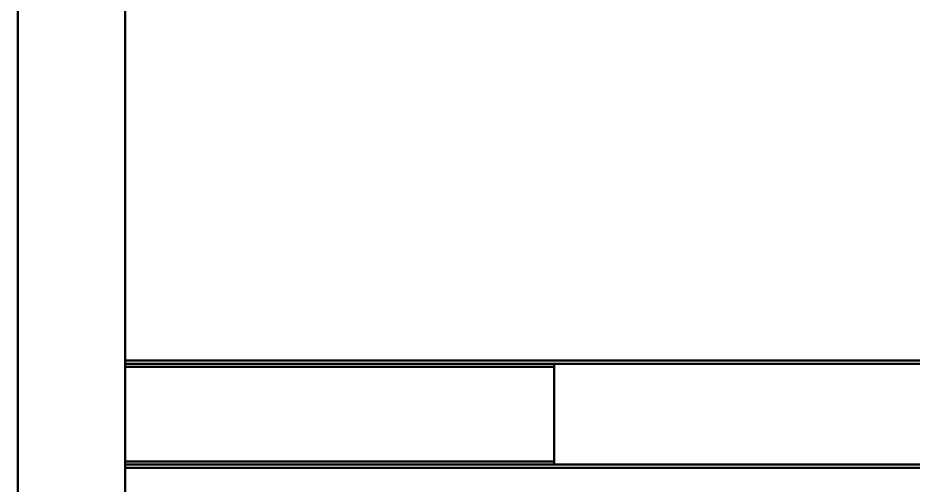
# Model space of a CAD drawing. Header units: millimetres. Extents: x -1100 to 900, y -204 to 602.
# Drawn here: x -1100 to -682.8, y 166.9 to 384.7 of the extents above; entities that cross this region are included whole.
import ezdxf

# ---------------------------------------------------------------- set-up
doc = ezdxf.new("R2010")
doc.units = ezdxf.units.MM
doc.layers.add('I-FURN', color=7, linetype='Continuous', lineweight=40)

msp = doc.modelspace()

# ---------------------------------------------------------------- meshes
at = {"layer": 'I-FURN', "color": 37, "true_color": 0x826147}
mesh = msp.add_polyface(dxfattribs=at)
corners = [(900, 600, 724.81), (-1100, 600, 724.81), (-1100, -200, 724.81), (900, -200, 724.81), (34.54, 519.66, 724.81), (34.54, 404.66, 724.81), (-235.57, 404.66, 724.81), (-235.57, 519.66, 724.81)]
mesh.append_faces([[corners[k] for k in face] for face in [(6, 2, 5)]], dxfattribs={"vtx0": -1, "vtx1": -1, "color": 37})
mesh.append_faces([[corners[k] for k in face] for face in [(0, 4, 5), (4, 0, 1, 7)]], dxfattribs={"vtx0": -1, "vtx2": -1, "color": 37})
mesh.append_faces([[corners[k] for k in face] for face in [(5, 2, 3, 0)]], dxfattribs={"vtx0": -1, "vtx3": -1, "color": 37})
mesh.append_faces([[corners[k] for k in face] for face in [(6, 7, 1, 2)]], dxfattribs={"vtx1": -1, "vtx3": -1, "color": 37})
mesh = msp.add_polyface(dxfattribs=at)
corners = [(900, 600, 699.8), (900, -200, 699.8), (-1100, -200, 699.8), (-1100, 600, 699.8), (34.54, 519.66, 699.8), (-235.57, 519.66, 699.8), (-235.57, 404.66, 699.8), (34.54, 404.66, 699.8)]
mesh.append_faces([[corners[k] for k in face] for face in [(3, 5, 6, 2), (2, 6, 7, 1)]], dxfattribs={"vtx0": -1, "vtx2": -1, "color": 37})
mesh.append_faces([[corners[k] for k in face] for face in [(4, 5, 3, 0), (7, 4, 0, 1)]], dxfattribs={"vtx1": -1, "vtx3": -1, "color": 37})
mesh = msp.add_polyface(dxfattribs=at)
corners = [(-1100, -200, 724.81), (-1100, 600, 724.81), (-1100, 600, 699.8), (-1100, -200, 699.8)]
mesh.append_faces([[corners[k] for k in face] for face in [(0, 1, 2, 3)]], dxfattribs={"color": 37})
at = {"layer": 'I-FURN', "color": 250, "true_color": 0x141414}
mesh = msp.add_polyface(dxfattribs=at)
corners = [(-1100, 595, 699.8), (-1100, 595, 15), (-1100, 570, 15), (-1100, 570, 649.8), (-1100, -170, 649.8), (-1100, -170, 15), (-1100, -195, 15), (-1100, -195, 699.8)]
mesh.append_faces([[corners[k] for k in face] for face in [(3, 0, 1, 2)]], dxfattribs={"vtx0": -1, "color": 250})
mesh.append_faces([[corners[k] for k in face] for face in [(6, 7, 4, 5)]], dxfattribs={"vtx1": -1, "color": 250})
mesh.append_faces([[corners[k] for k in face] for face in [(3, 4, 7, 0)]], dxfattribs={"vtx1": -1, "vtx3": -1, "color": 250})
mesh = msp.add_polyface(dxfattribs=at)
corners = [(-1050, -195, 699.8), (-1050, 595, 699.8), (-1100, 595, 699.8), (-1100, -195, 699.8)]
mesh.append_faces([[corners[k] for k in face] for face in [(0, 1, 2, 3)]], dxfattribs={"color": 250})
mesh = msp.add_polyface(dxfattribs=at)
corners = [(-1050, 595, 699.8), (-1050, -195, 699.8), (-1050, -195, 15), (-1050, -170, 15), (-1050, -170, 649.8), (-1050, 570, 649.8), (-1050, 570, 15), (-1050, 595, 15)]
mesh.append_faces([[corners[k] for k in face] for face in [(4, 1, 2, 3)]], dxfattribs={"vtx0": -1, "color": 250})
mesh.append_faces([[corners[k] for k in face] for face in [(7, 0, 5, 6)]], dxfattribs={"vtx1": -1, "color": 250})
mesh.append_faces([[corners[k] for k in face] for face in [(4, 5, 0, 1)]], dxfattribs={"vtx1": -1, "vtx3": -1, "color": 250})
mesh = msp.add_polyface(dxfattribs=at)
corners = [(-1050, 570, 649.8), (-1050, -170, 649.8), (-1100, -170, 649.8), (-1100, 570, 649.8)]
mesh.append_faces([[corners[k] for k in face] for face in [(0, 1, 2, 3)]], dxfattribs={"color": 250})
mesh = msp.add_polyface(dxfattribs=at)
corners = [(-1050, 225, 699.8), (-1050, 225, 649.8), (-1050, 175, 649.8), (-1050, 175, 699.8), (-1050, 223.5, 698.3), (-1050, 176.5, 698.3), (-1050, 176.5, 651.3), (-1050, 223.5, 651.3)]
mesh.append_faces([[corners[k] for k in face] for face in [(3, 5, 6, 2), (2, 6, 7, 1)]], dxfattribs={"vtx0": -1, "vtx2": -1, "color": 250})
mesh.append_faces([[corners[k] for k in face] for face in [(4, 5, 3, 0), (7, 4, 0, 1)]], dxfattribs={"vtx1": -1, "vtx3": -1, "color": 250})
mesh = msp.add_polyface(dxfattribs=at)
corners = [(850, 175, 699.8), (850, 225, 699.8), (-1050, 225, 699.8), (-1050, 175, 699.8)]
mesh.append_faces([[corners[k] for k in face] for face in [(3, 0, 1, 2)]], dxfattribs={"color": 250})
mesh = msp.add_polyface(dxfattribs=at)
corners = [(850, 225, 649.8), (850, 175, 649.8), (-1050, 175, 649.8), (-1050, 225, 649.8)]
mesh.append_faces([[corners[k] for k in face] for face in [(0, 1, 2, 3)]], dxfattribs={"color": 250})
mesh = msp.add_polyface(dxfattribs=at)
corners = [(850, 225, 699.8), (850, 225, 649.8), (-1050, 225, 649.8), (-1050, 225, 699.8)]
mesh.append_faces([[corners[k] for k in face] for face in [(0, 1, 2, 3)]], dxfattribs={"color": 250})
mesh = msp.add_polyface(dxfattribs=at)
corners = [(850, 223.5, 651.3), (850, 223.5, 698.3), (-1050, 223.5, 698.3), (-1050, 223.5, 651.3)]
mesh.append_faces([[corners[k] for k in face] for face in [(3, 0, 1, 2)]], dxfattribs={"color": 250})
mesh = msp.add_polyface(dxfattribs=at)
corners = [(850, 176.5, 651.3), (850, 223.5, 651.3), (-1050, 223.5, 651.3), (-1050, 176.5, 651.3)]
mesh.append_faces([[corners[k] for k in face] for face in [(0, 1, 2, 3)]], dxfattribs={"color": 250})
mesh = msp.add_polyface(dxfattribs=at)
corners = [(850, 223.5, 698.3), (850, 176.5, 698.3), (-1050, 176.5, 698.3), (-1050, 223.5, 698.3)]
mesh.append_faces([[corners[k] for k in face] for face in [(0, 1, 2, 3)]], dxfattribs={"color": 250})
mesh = msp.add_polyface(dxfattribs=at)
corners = [(-1050, 223.5, 651.3), (-1050, 222, 651.3), (-1050, 222, 696.8), (-1050, 178, 696.8), (-1050, 178, 651.3), (-1050, 176.5, 651.3), (-1050, 176.5, 698.3), (-1050, 223.5, 698.3)]
mesh.append_faces([[corners[k] for k in face] for face in [(2, 7, 0, 1)]], dxfattribs={"vtx0": -1, "color": 250})
mesh.append_faces([[corners[k] for k in face] for face in [(7, 2, 3, 6)]], dxfattribs={"vtx0": -1, "vtx2": -1, "color": 250})
mesh.append_faces([[corners[k] for k in face] for face in [(5, 6, 3, 4)]], dxfattribs={"vtx1": -1, "color": 250})
mesh = msp.add_polyface(dxfattribs=at)
corners = [(-850, 176.5, 698.3), (-850, 223.5, 698.3), (-1050, 223.5, 698.3), (-1050, 176.5, 698.3)]
mesh.append_faces([[corners[k] for k in face] for face in [(3, 0, 1, 2)]], dxfattribs={"color": 250})
mesh = msp.add_polyface(dxfattribs=at)
corners = [(-850, 223.5, 698.3), (-850, 223.5, 651.3), (-1050, 223.5, 651.3), (-1050, 223.5, 698.3)]
mesh.append_faces([[corners[k] for k in face] for face in [(3, 0, 1, 2)]], dxfattribs={"color": 250})
mesh = msp.add_polyface(dxfattribs=at)
corners = [(-850, 223.5, 651.3), (-850, 222, 651.3), (-1050, 222, 651.3), (-1050, 223.5, 651.3)]
mesh.append_faces([[corners[k] for k in face] for face in [(0, 1, 2, 3)]], dxfattribs={"color": 250})
mesh = msp.add_polyface(dxfattribs=at)
corners = [(-850, 222, 696.8), (-850, 178, 696.8), (-1050, 178, 696.8), (-1050, 222, 696.8)]
mesh.append_faces([[corners[k] for k in face] for face in [(0, 1, 2, 3)]], dxfattribs={"color": 250})
mesh = msp.add_polyface(dxfattribs=at)
corners = [(-850, 222, 651.3), (-850, 222, 696.8), (-1050, 222, 696.8), (-1050, 222, 651.3)]
mesh.append_faces([[corners[k] for k in face] for face in [(3, 0, 1, 2)]], dxfattribs={"color": 250})
mesh = msp.add_polyface(dxfattribs=at)
corners = [(-850, 223.5, 651.3), (-850, 223.5, 698.3), (-850, 176.5, 698.3), (-850, 176.5, 651.3), (-850, 178, 651.3), (-850, 178, 696.8), (-850, 222, 696.8), (-850, 222, 651.3)]
mesh.append_faces([[corners[k] for k in face] for face in [(5, 6, 1, 2)]], dxfattribs={"vtx1": -1, "vtx3": -1, "color": 250})
mesh.append_faces([[corners[k] for k in face] for face in [(3, 4, 5, 2)]], dxfattribs={"vtx2": -1, "color": 250})
mesh.append_faces([[corners[k] for k in face] for face in [(6, 7, 0, 1)]], dxfattribs={"vtx3": -1, "color": 250})
mesh = msp.add_polyface(dxfattribs=at)
corners = [(-850, 178, 651.3), (-850, 176.5, 651.3), (-1050, 176.5, 651.3), (-1050, 178, 651.3)]
mesh.append_faces([[corners[k] for k in face] for face in [(0, 1, 2, 3)]], dxfattribs={"color": 250})
mesh = msp.add_polyface(dxfattribs=at)
corners = [(-850, 178, 696.8), (-850, 178, 651.3), (-1050, 178, 651.3), (-1050, 178, 696.8)]
mesh.append_faces([[corners[k] for k in face] for face in [(3, 0, 1, 2)]], dxfattribs={"color": 250})
mesh = msp.add_polyface(dxfattribs=at)
corners = [(850, 176.5, 698.3), (850, 176.5, 651.3), (-1050, 176.5, 651.3), (-1050, 176.5, 698.3)]
mesh.append_faces([[corners[k] for k in face] for face in [(3, 0, 1, 2)]], dxfattribs={"color": 250})
mesh = msp.add_polyface(dxfattribs=at)
corners = [(-850, 176.5, 651.3), (-850, 176.5, 698.3), (-1050, 176.5, 698.3), (-1050, 176.5, 651.3)]
mesh.append_faces([[corners[k] for k in face] for face in [(0, 1, 2, 3)]], dxfattribs={"color": 250})
mesh = msp.add_polyface(dxfattribs=at)
corners = [(850, 175, 649.8), (850, 175, 699.8), (-1050, 175, 699.8), (-1050, 175, 649.8)]
mesh.append_faces([[corners[k] for k in face] for face in [(0, 1, 2, 3)]], dxfattribs={"color": 250})

doc.saveas('drawing.dxf')
